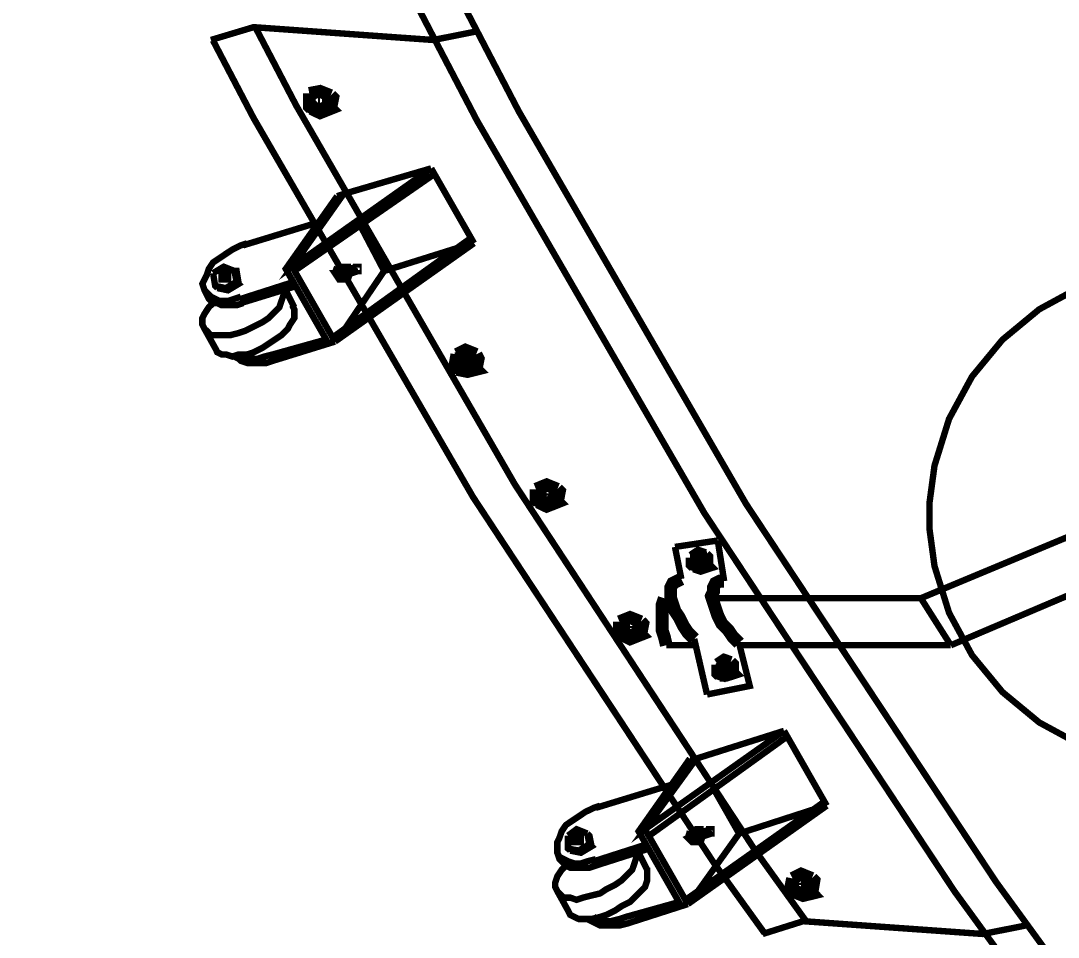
# Model space of a CAD drawing. Extents: x 0 to 11.7, y 0 to 16.5.
# Drawn here: x 4.891 to 5.7, y 7.105 to 7.819 of the extents above; entities that cross this region are included whole.
import ezdxf

# ---------------------------------------------------------------- set-up
doc = ezdxf.new("R2010")
doc.units = 0
doc.layers.get('0').update_dxf_attribs({"linetype": 'CONTINUOUS'})

msp = doc.modelspace()

# ---------------------------------------------------------------- linework, layer by layer
at = {"color": 0}
for points, const_width in [([(4.92632, 8.54986), (4.94868, 8.48654), (5.07351, 8.17503), (5.21576, 7.8711), (5.24675, 7.81153)], 0.005), ([(4.89372, 8.54221), (4.91607, 8.47894), (5.0409, 8.16764), (5.18317, 7.86387), (5.21414, 7.80431)], 0.005), ([(7.97444, 8.3711), (5.98443, 7.53276), (5.59278, 7.36947)], 0.005), ([(7.99447, 8.33778), (6.00444, 7.49778), (5.6161, 7.33279)], 0.005), ([(5.2461, 7.81108), (5.21278, 7.80447), (5.07275, 7.81446), (5.03944, 7.80447)], 0.005), ([(5.07438, 7.81381), (5.10596, 7.75331), (5.27647, 7.4579), (5.46376, 7.17275), (5.50364, 7.11735)], 0.005), ([(5.24675, 7.81153), (5.2794, 7.74881), (5.45643, 7.44308), (5.65136, 7.14839), (5.69299, 7.09119)], 0.005), ([(5.04101, 7.80419), (5.07264, 7.74371), (5.2436, 7.44851), (5.43115, 7.16363), (5.47108, 7.10824)], 0.005), ([(5.21414, 7.80431), (5.24685, 7.7416), (5.42399, 7.43582), (5.61897, 7.14106), (5.6606, 7.08388)], 0.005), ([(5.13276, 7.76113), (5.12446, 7.76443), (5.1161, 7.76281)], 0.01), ([(5.11778, 7.75108), (5.1161, 7.75276), (5.1161, 7.76281)], 0.01), ([(5.1161, 7.75276), (5.12278, 7.74946), (5.13113, 7.75276), (5.13276, 7.76113)], 0.01), ([(5.13276, 7.75108), (5.13444, 7.75944), (5.13276, 7.76113)], 0.01), ([(5.11778, 7.75108), (5.12446, 7.74778), (5.13276, 7.75108), (5.13113, 7.75276)], 0.01), ([(5.12446, 7.75776), (5.12278, 7.75776)], 0.01), ([(5.12446, 7.74778), (5.12278, 7.74946)], 0.01), ([(5.2111, 7.70443), (5.10275, 7.62776), (5.14279, 7.68446)], 0.005), ([(5.14279, 7.68446), (5.2111, 7.70443)], 0.005), ([(5.2111, 7.70443), (5.24447, 7.64611)], 0.005), ([(5.21278, 7.69943), (5.10444, 7.62446)], 0.005), ([(5.13781, 7.68278), (5.09776, 7.62608), (5.13113, 7.56776)], 0.005), ([(5.14279, 7.68446), (5.13781, 7.68278)], 0.005), ([(5.12446, 7.66276), (5.06446, 7.64442)], 0.005), ([(5.15608, 7.65944), (5.17443, 7.62446), (5.23281, 7.64279)], 0.005), ([(5.2411, 7.64947), (5.13444, 7.57275)], 0.005), ([(5.06776, 7.64611), (5.06278, 7.64442), (5.0561, 7.64111), (5.05111, 7.63781), (5.04611, 7.63444), (5.04113, 7.63112), (5.03776, 7.62608), (5.03614, 7.6211), (5.03444, 7.61778), (5.03276, 7.61442), (5.03444, 7.60943), (5.03614, 7.60781), (5.03944, 7.60444), (5.04275, 7.60275), (5.04611, 7.60113), (5.05279, 7.60113), (5.05778, 7.60275), (5.06278, 7.60444)], 0.005), ([(5.24447, 7.64611), (5.13612, 7.56944)], 0.005), ([(5.05778, 7.62446), (5.04943, 7.62776), (5.04113, 7.62278)], 0.005), ([(5.04275, 7.61279), (5.05111, 7.61111), (5.05946, 7.6161), (5.05778, 7.62446)], 0.005), ([(5.06108, 7.61442), (5.05946, 7.62446), (5.05778, 7.62446)], 0.005), ([(5.10275, 7.62776), (5.09776, 7.62608)], 0.005), ([(5.10275, 7.62776), (5.13612, 7.56944)], 0.005), ([(5.13612, 7.62278), (5.13781, 7.62776)], 0.005), ([(5.14111, 7.62776), (5.13781, 7.62776)], 0.005), ([(5.14111, 7.62776), (5.13943, 7.62278), (5.14111, 7.61778), (5.14611, 7.61778)], 0.005), ([(5.14111, 7.62776), (5.14611, 7.62776), (5.14611, 7.62608)], 0.005), ([(5.15278, 7.62776), (5.14279, 7.62446)], 0.005), ([(5.14279, 7.62446), (5.14279, 7.62278), (5.14279, 7.6211), (5.14442, 7.6211)], 0.005), ([(5.14279, 7.57781), (5.17443, 7.62446)], 0.005), ([(5.15446, 7.62446), (5.14442, 7.6211)], 0.005), ([(5.04443, 7.61111), (5.04275, 7.61279), (5.04113, 7.62278)], 0.005), ([(5.04443, 7.61111), (5.05279, 7.60943), (5.06108, 7.61442), (5.05946, 7.6161)], 0.005), ([(5.05111, 7.61947), (5.04943, 7.6211)], 0.005), ([(5.05111, 7.61947), (5.04943, 7.61947)], 0.005), ([(5.10444, 7.6161), (5.06278, 7.60275)], 0.005), ([(5.13943, 7.62278), (5.13612, 7.62278), (5.13943, 7.61778), (5.14111, 7.61778)], 0.005), ([(5.14611, 7.61778), (5.14279, 7.61778), (5.13943, 7.61778)], 0.005), ([(5.14779, 7.62278), (5.14611, 7.61778)], 0.005), ([(5.04113, 7.59944), (5.03776, 7.59614), (5.03444, 7.5911), (5.03276, 7.58778), (5.03276, 7.58279), (5.03444, 7.57943), (5.03614, 7.57781), (5.03944, 7.57443), (5.04275, 7.57443), (5.04943, 7.57443), (5.05447, 7.57443), (5.06108, 7.57611), (5.06614, 7.57781), (5.07275, 7.58111), (5.07943, 7.58442), (5.08442, 7.58778), (5.08946, 7.59278), (5.09278, 7.59614), (5.09446, 7.60113), (5.09614, 7.60612), (5.09614, 7.60943)], 0.005), ([(5.03444, 7.60943), (5.03614, 7.60612), (5.03776, 7.60275), (5.04113, 7.59944), (5.04443, 7.59944), (5.04779, 7.59776), (5.05279, 7.59776), (5.05946, 7.59776), (5.06446, 7.59944)], 0.005), ([(5.05279, 7.60943), (5.05111, 7.61111)], 0.005), ([(5.10612, 7.61279), (5.06278, 7.59944)], 0.005), ([(5.09776, 7.60943), (5.10444, 7.59614)], 0.005), ([(5.71804, 7.61253), (5.68506, 7.59462), (5.65636, 7.5709), (5.63265, 7.54221), (5.61475, 7.50922), (5.6034, 7.47276), (5.59944, 7.44342), (5.59944, 7.4336), (5.59944, 7.42383), (5.6034, 7.39447), (5.61475, 7.35807), (5.63265, 7.32508), (5.65636, 7.29633), (5.68506, 7.27263), (5.71804, 7.25472)], 0.005), ([(5.04275, 7.56446), (5.04443, 7.56108), (5.04779, 7.55946), (5.05111, 7.55946), (5.0561, 7.55778), (5.06108, 7.55946), (5.06776, 7.55946), (5.07275, 7.56108), (5.07943, 7.56446), (5.08442, 7.56776), (5.08946, 7.57112), (5.09446, 7.57443), (5.09944, 7.57943), (5.10113, 7.58279), (5.10444, 7.58778), (5.10444, 7.5911), (5.10444, 7.59446), (5.10275, 7.59776)], 0.005), ([(5.03444, 7.57943), (5.04275, 7.56446)], 0.005), ([(5.13612, 7.56944), (5.08778, 7.55447), (5.08279, 7.55279), (5.07781, 7.55279), (5.07275, 7.55279), (5.06776, 7.55279), (5.06278, 7.55447), (5.06108, 7.5561), (5.05778, 7.55778)], 0.005), ([(5.12944, 7.57112), (5.08778, 7.55946), (5.08111, 7.55778), (5.07611, 7.5561), (5.07113, 7.5561), (5.06614, 7.55778), (5.06278, 7.55946)], 0.005), ([(5.23112, 7.54779), (5.22944, 7.54943), (5.23112, 7.55946)], 0.01), ([(5.22944, 7.54943), (5.23779, 7.54779), (5.24447, 7.54943), (5.2461, 7.55946)], 0.01), ([(5.2461, 7.55946), (5.23779, 7.56278), (5.23112, 7.55946)], 0.01), ([(5.23779, 7.55447), (5.23779, 7.5561)], 0.01), ([(5.2461, 7.54779), (5.24778, 7.5561), (5.2461, 7.55946)], 0.01), ([(5.23112, 7.54779), (5.23942, 7.54611), (5.2461, 7.54779), (5.24447, 7.54943)], 0.01), ([(5.23942, 7.55447), (5.23611, 7.55447)], 0.01), ([(5.23942, 7.54611), (5.23779, 7.54779)], 0.01), ([(5.30946, 7.45443), (5.30111, 7.45779), (5.29275, 7.45443)], 0.01), ([(5.29443, 7.44444), (5.29275, 7.44612), (5.29275, 7.45443)], 0.01), ([(5.29275, 7.44612), (5.29943, 7.44276), (5.30778, 7.44612), (5.30946, 7.45443)], 0.01), ([(5.30111, 7.45111), (5.29943, 7.45111)], 0.01), ([(5.30111, 7.44943), (5.30111, 7.45111)], 0.01), ([(5.30946, 7.44444), (5.31108, 7.45281), (5.30946, 7.45443)], 0.01), ([(5.29443, 7.44444), (5.30111, 7.44114), (5.30946, 7.44444), (5.30778, 7.44612)], 0.01), ([(5.30111, 7.44114), (5.29943, 7.44276)], 0.01), ([(5.43446, 7.41444), (5.4011, 7.40944)], 0.005), ([(5.43446, 7.41444), (5.43946, 7.38276)], 0.005), ([(5.4011, 7.40944), (5.40608, 7.38444)], 0.005), ([(5.42443, 7.40278), (5.41943, 7.40446), (5.41444, 7.4011)], 0.01), ([(5.41444, 7.39611), (5.41943, 7.39442), (5.42443, 7.39611), (5.42443, 7.40278)], 0.01), ([(5.42611, 7.39442), (5.42611, 7.4011), (5.42443, 7.40278)], 0.01), ([(5.41613, 7.39442), (5.41444, 7.39611), (5.41444, 7.4011)], 0.01), ([(5.41613, 7.39442), (5.42111, 7.39279), (5.42611, 7.39442), (5.42443, 7.39611)], 0.01), ([(5.41943, 7.39779), (5.41943, 7.39947)], 0.01), ([(5.42111, 7.39279), (5.41943, 7.39442)], 0.01), ([(5.40608, 7.38444), (5.40278, 7.38276), (5.39947, 7.38112), (5.39779, 7.37776), (5.39779, 7.37446), (5.39779, 7.36947), (5.39947, 7.36442), (5.4011, 7.35943), (5.40446, 7.35444), (5.40776, 7.34776), (5.41114, 7.34278), (5.41613, 7.33778)], 0.01), ([(5.43946, 7.38276), (5.43608, 7.38276), (5.43278, 7.38112), (5.4311, 7.37776), (5.4311, 7.37446), (5.42947, 7.3711), (5.4311, 7.3661), (5.43278, 7.36111), (5.43446, 7.35612), (5.43778, 7.34944), (5.44276, 7.34446), (5.44613, 7.33946), (5.45111, 7.33442)], 0.01), ([(5.39279, 7.36947), (5.39111, 7.36442), (5.39111, 7.36111), (5.39111, 7.35612), (5.39111, 7.34944), (5.39111, 7.34446), (5.39279, 7.33946), (5.39442, 7.33279)], 0.01), ([(5.39779, 7.36947), (5.39279, 7.36947)], 0.005), ([(5.59278, 7.36947), (5.4311, 7.36947)], 0.005), ([(5.59278, 7.36947), (5.6161, 7.33279)], 0.005), ([(5.37446, 7.35113), (5.3661, 7.35444), (5.35781, 7.35113)], 0.01), ([(5.35943, 7.3411), (5.35781, 7.34278), (5.35781, 7.35113)], 0.01), ([(5.35781, 7.34278), (5.36442, 7.33946), (5.37278, 7.34278), (5.37446, 7.35113)], 0.01), ([(5.3661, 7.34776), (5.36442, 7.34776)], 0.01), ([(5.3661, 7.34614), (5.3661, 7.34776)], 0.01), ([(5.37446, 7.3411), (5.37608, 7.34944), (5.37446, 7.35113)], 0.01), ([(5.35943, 7.3411), (5.3661, 7.33778), (5.37446, 7.3411), (5.37278, 7.34278)], 0.01), ([(5.3661, 7.33778), (5.36442, 7.33946)], 0.01), ([(5.41775, 7.33279), (5.39442, 7.33279)], 0.005), ([(5.41613, 7.33778), (5.42611, 7.29443)], 0.005), ([(5.45111, 7.33442), (5.45942, 7.30111), (5.42611, 7.29443)], 0.005), ([(5.6161, 7.33279), (5.45111, 7.33279)], 0.005), ([(5.44444, 7.31944), (5.43946, 7.32112), (5.43446, 7.31776)], 0.01), ([(5.43446, 7.31108), (5.43946, 7.30946), (5.44444, 7.31278), (5.44444, 7.31944)], 0.01), ([(5.43608, 7.30946), (5.43446, 7.31108), (5.43446, 7.31776)], 0.01), ([(5.43946, 7.31614), (5.43778, 7.31446)], 0.01), ([(5.43946, 7.31446), (5.43946, 7.31614)], 0.01), ([(5.44613, 7.31108), (5.44613, 7.31776), (5.44444, 7.31944)], 0.01), ([(5.43608, 7.30946), (5.44114, 7.30946), (5.44613, 7.31108), (5.44444, 7.31278)], 0.01), ([(5.44114, 7.30946), (5.43946, 7.30946)], 0.01), ([(5.48611, 7.26611), (5.37776, 7.18946), (5.41775, 7.24447)], 0.005), ([(5.48779, 7.26113), (5.38113, 7.18446)], 0.005), ([(5.41775, 7.24447), (5.48611, 7.26611)], 0.005), ([(5.48611, 7.26611), (5.51942, 7.20779)], 0.005), ([(5.41276, 7.24447), (5.37278, 7.18778), (5.40608, 7.12944)], 0.005), ([(5.41775, 7.24447), (5.41276, 7.24447)], 0.005), ([(5.39947, 7.22444), (5.33946, 7.20611)], 0.005), ([(5.4311, 7.22114), (5.45111, 7.18608), (5.50776, 7.20443)], 0.005), ([(5.51779, 7.2111), (5.40944, 7.13444)], 0.005), ([(5.34278, 7.20779), (5.33778, 7.20611), (5.33111, 7.20281), (5.32611, 7.19943), (5.32113, 7.19612), (5.31614, 7.19276), (5.31278, 7.18778), (5.31108, 7.18278), (5.30946, 7.17947), (5.30946, 7.17443), (5.30946, 7.17111), (5.31108, 7.16775), (5.31446, 7.16613), (5.31776, 7.16444), (5.32275, 7.16276), (5.32781, 7.16276), (5.33279, 7.16444), (5.33946, 7.16613)], 0.005), ([(5.51942, 7.20779), (5.41114, 7.13112)], 0.005), ([(5.33279, 7.18608), (5.32443, 7.18946), (5.31776, 7.18446)], 0.005), ([(5.37776, 7.18946), (5.37278, 7.18778)], 0.005), ([(5.37776, 7.18946), (5.41114, 7.13112)], 0.005), ([(5.41114, 7.18278), (5.41276, 7.18778)], 0.005), ([(5.41613, 7.18946), (5.41276, 7.18778)], 0.005), ([(5.41613, 7.18946), (5.41444, 7.18446), (5.41775, 7.17947), (5.42111, 7.17947)], 0.005), ([(5.41613, 7.18946), (5.42111, 7.18946), (5.42111, 7.18778)], 0.005), ([(5.42947, 7.18946), (5.41775, 7.18608)], 0.005), ([(5.31776, 7.17443), (5.32611, 7.17279), (5.33442, 7.17779), (5.33279, 7.18608)], 0.005), ([(5.31944, 7.17279), (5.31776, 7.17443), (5.31776, 7.18446)], 0.005), ([(5.32611, 7.1811), (5.32443, 7.1811)], 0.005), ([(5.3361, 7.17611), (5.33442, 7.18446), (5.33279, 7.18608)], 0.005), ([(5.41444, 7.18446), (5.41114, 7.18278), (5.41444, 7.17947), (5.41775, 7.17947)], 0.005), ([(5.42111, 7.17947), (5.41943, 7.17947), (5.41444, 7.17947)], 0.005), ([(5.41775, 7.18608), (5.41775, 7.18446), (5.41775, 7.18278), (5.41943, 7.18278)], 0.005), ([(5.41775, 7.13943), (5.45111, 7.18608)], 0.005), ([(5.42947, 7.18608), (5.41943, 7.18278)], 0.005), ([(5.42279, 7.18446), (5.42111, 7.17947)], 0.005), ([(5.31614, 7.16114), (5.31278, 7.15776), (5.30946, 7.15278), (5.30778, 7.14779), (5.30778, 7.14442), (5.30946, 7.14111), (5.31108, 7.13943), (5.31446, 7.13613), (5.31944, 7.13613), (5.32443, 7.13444), (5.32943, 7.13613), (5.3361, 7.13781), (5.34278, 7.13943), (5.34776, 7.14279), (5.35444, 7.14611), (5.35943, 7.14947), (5.36442, 7.15446), (5.36778, 7.15776), (5.36947, 7.16276), (5.3711, 7.16775), (5.37278, 7.17111)], 0.005), ([(5.38113, 7.17443), (5.33946, 7.16114), (5.33442, 7.15944), (5.32943, 7.15944), (5.32443, 7.15944), (5.31944, 7.15944), (5.31614, 7.16114), (5.31278, 7.16444), (5.31108, 7.16613), (5.30946, 7.17111)], 0.005), ([(5.31944, 7.17279), (5.32781, 7.17111), (5.3361, 7.17611), (5.33442, 7.17779)], 0.005), ([(5.32781, 7.17111), (5.32611, 7.17279)], 0.005), ([(5.37944, 7.17779), (5.33778, 7.16444)], 0.005), ([(5.37278, 7.17111), (5.37944, 7.15776)], 0.005), ([(5.31776, 7.12608), (5.31944, 7.12278), (5.32275, 7.1211), (5.32611, 7.11947), (5.33111, 7.11947), (5.3361, 7.11947), (5.34278, 7.1211), (5.34776, 7.12278), (5.35444, 7.12608), (5.35943, 7.12944), (5.3661, 7.13276), (5.36947, 7.13613), (5.37446, 7.14111), (5.37776, 7.14442), (5.37944, 7.14947), (5.37944, 7.15278), (5.37944, 7.15608), (5.37944, 7.15944)], 0.005), ([(5.50776, 7.1511), (5.49946, 7.15446), (5.49278, 7.1511)], 0.01), ([(5.49278, 7.14111), (5.4911, 7.14279), (5.49278, 7.1511)], 0.01), ([(5.4911, 7.14279), (5.49946, 7.13943), (5.50613, 7.14111), (5.50776, 7.1511)], 0.01), ([(5.49778, 7.14611), (5.4961, 7.14611)], 0.01), ([(5.49946, 7.14611), (5.49946, 7.14779)], 0.01), ([(5.50108, 7.14779), (5.49946, 7.14779)], 0.01), ([(5.50776, 7.13943), (5.50944, 7.14947), (5.50776, 7.1511)], 0.01), ([(5.30946, 7.14111), (5.31776, 7.12608)], 0.005), ([(5.49278, 7.14111), (5.50108, 7.13781), (5.50776, 7.13943), (5.50613, 7.14111)], 0.01), ([(5.50108, 7.13781), (5.49946, 7.13943)], 0.01), ([(5.41114, 7.13112), (5.36442, 7.1161), (5.35781, 7.11442), (5.35275, 7.11442), (5.34776, 7.11442), (5.34278, 7.11442), (5.33946, 7.1161), (5.3361, 7.11778), (5.33279, 7.11947)], 0.005), ([(5.40446, 7.13276), (5.36279, 7.1211), (5.35781, 7.11947), (5.35113, 7.11778), (5.34614, 7.11778), (5.3411, 7.11947), (5.33778, 7.1211)], 0.005), ([(5.67443, 7.11442), (5.64111, 7.10781), (5.50108, 7.11778), (5.46946, 7.10781)], 0.005)]:
    msp.add_lwpolyline(points, dxfattribs=dict(at, const_width=const_width))
for points, const_width in [([(5.12776, 7.75776), (5.12608, 7.75944), (5.12446, 7.75944), (5.12278, 7.75944), (5.1211, 7.75944), (5.1211, 7.75776), (5.1211, 7.75612), (5.12278, 7.75612), (5.12446, 7.75612), (5.12608, 7.75612), (5.12776, 7.75776)], 0.01), ([(5.1211, 7.75612), (5.1211, 7.75612)], 0.01), ([(5.12446, 7.75776), (5.12446, 7.75776)], 0.01), ([(5.12776, 7.75776), (5.12776, 7.75776)], 0.01), ([(5.15278, 7.62776), (5.15278, 7.62608), (5.15278, 7.62446), (5.15446, 7.62446), (5.15446, 7.62608), (5.15446, 7.62776), (5.15278, 7.62776)], 0.005), ([(5.05279, 7.6211), (5.05111, 7.6211), (5.05111, 7.62278), (5.04943, 7.62278), (5.04943, 7.6211), (5.04779, 7.6211), (5.04779, 7.61947), (5.04779, 7.61778), (5.04943, 7.61778), (5.05111, 7.61778), (5.05279, 7.61778), (5.05279, 7.61947), (5.05279, 7.6211)], 0.005), ([(5.2411, 7.55447), (5.2411, 7.5561), (5.23942, 7.5561), (5.23942, 7.55778), (5.23779, 7.55778), (5.23611, 7.55778), (5.23611, 7.5561), (5.23443, 7.5561), (5.23443, 7.55447), (5.23443, 7.55279), (5.23611, 7.55279), (5.23779, 7.55279), (5.23942, 7.55279), (5.2411, 7.55279), (5.2411, 7.55447)], 0.01), ([(5.23443, 7.55279), (5.23443, 7.55279)], 0.01), ([(5.30447, 7.45111), (5.30279, 7.45111), (5.30279, 7.45281), (5.30111, 7.45281), (5.29943, 7.45281), (5.29779, 7.45281), (5.29779, 7.45111), (5.29779, 7.44943), (5.29943, 7.44943), (5.29943, 7.44775), (5.30111, 7.44775), (5.30279, 7.44943), (5.30447, 7.44943), (5.30447, 7.45111)], 0.01), ([(5.30447, 7.45111), (5.30447, 7.45111)], 0.01), ([(5.29779, 7.44943), (5.29779, 7.44943)], 0.01), ([(5.42111, 7.39947), (5.42111, 7.4011), (5.41943, 7.4011), (5.41775, 7.4011), (5.41775, 7.39947), (5.41775, 7.39779), (5.41943, 7.39779), (5.42111, 7.39779), (5.42111, 7.39947)], 0.01), ([(5.41775, 7.39779), (5.41775, 7.39779)], 0.01), ([(5.41943, 7.39947), (5.41943, 7.39947)], 0.01), ([(5.42111, 7.39947), (5.42111, 7.39947)], 0.01), ([(5.36947, 7.34776), (5.36947, 7.34944), (5.36778, 7.34944), (5.3661, 7.34944), (5.36442, 7.34944), (5.36279, 7.34944), (5.36279, 7.34776), (5.36279, 7.34614), (5.36442, 7.34614), (5.36442, 7.34446), (5.3661, 7.34446), (5.36778, 7.34614), (5.36947, 7.34614), (5.36947, 7.34776)], 0.01), ([(5.36279, 7.34614), (5.36279, 7.34614)], 0.01), ([(5.36947, 7.34776), (5.36947, 7.34776)], 0.01), ([(5.44114, 7.31614), (5.43946, 7.31776), (5.43778, 7.31614), (5.43778, 7.31446), (5.43946, 7.31446), (5.44114, 7.31446), (5.44114, 7.31614)], 0.01), ([(5.43778, 7.31446), (5.43778, 7.31446)], 0.01), ([(5.44114, 7.31614), (5.44114, 7.31614)], 0.01), ([(5.42947, 7.18946), (5.42779, 7.18946), (5.42779, 7.18778), (5.42779, 7.18608), (5.42947, 7.18608), (5.42947, 7.18778), (5.42947, 7.18946)], 0.005), ([(5.32781, 7.18278), (5.32611, 7.18278), (5.32611, 7.18446), (5.32443, 7.18446), (5.32443, 7.18278), (5.32275, 7.18278), (5.32275, 7.1811), (5.32275, 7.17947), (5.32443, 7.17947), (5.32611, 7.17947), (5.32781, 7.17947), (5.32781, 7.1811), (5.32781, 7.18278)], 0.005), ([(5.32611, 7.1811), (5.32611, 7.1811)], 0.005), ([(5.50276, 7.14779), (5.50276, 7.14947), (5.50108, 7.14947), (5.49946, 7.14947), (5.49778, 7.14947), (5.4961, 7.14779), (5.4961, 7.14611), (5.49778, 7.14611), (5.49778, 7.14442), (5.49946, 7.14442), (5.50108, 7.14442), (5.50108, 7.14611), (5.50276, 7.14611), (5.50276, 7.14779)], 0.01), ([(5.50276, 7.14779), (5.50276, 7.14779)], 0.01)]:
    msp.add_lwpolyline(points, close=True, dxfattribs=dict(at, const_width=const_width))

# ---------------------------------------------------------------- texts
msp.add_text('Tension Bar', height=0.07, rotation=301.388, dxfattribs=at).set_placement((5.67611, 8.07111))

doc.saveas('drawing.dxf')
